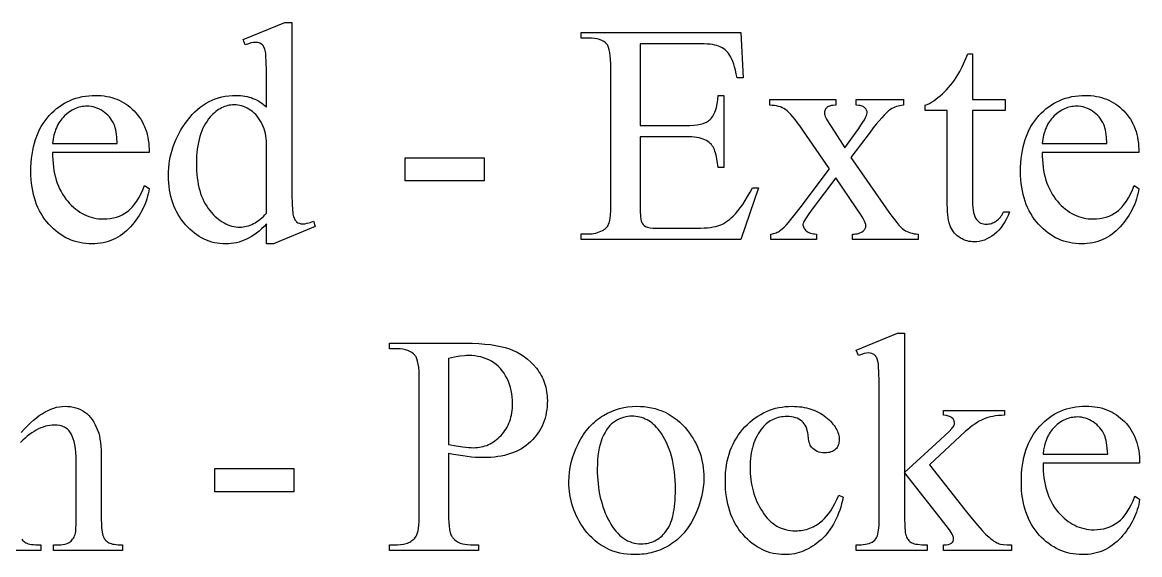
# Model space of a CAD drawing. Extents: x 6 to 600, y -207 to 349.
# Drawn here: x 219.5 to 287, y -207 to -174.9 of the extents above; entities that cross this region are included whole.
import ezdxf

# ---------------------------------------------------------------- set-up
doc = ezdxf.new("R2010")
doc.units = 0
doc.header["$MEASUREMENT"] = 0
doc.layers.add('EXT', color=1, linetype='CONTINUOUS')
doc.layers.add('POCKET_2_5MM', color=3, linetype='CONTINUOUS')

msp = doc.modelspace()

# ---------------------------------------------------------------- linework, layer by layer
at = {"layer": 'EXT'}
for points in [[(234.232, -187.068), (234.078, -187.223), (233.925, -187.368), (233.773, -187.501), (233.621, -187.622), (233.471, -187.732), (233.321, -187.831), (233.172, -187.918), (233.025, -187.994), (232.876, -188.06), (232.724, -188.117), (232.569, -188.166), (232.412, -188.205), (232.251, -188.236), (232.088, -188.258), (231.921, -188.271), (231.752, -188.275), (231.581, -188.271), (231.412, -188.257), (231.246, -188.235), (231.083, -188.203), (230.922, -188.162), (230.765, -188.113), (230.61, -188.054), (230.457, -187.986), (230.308, -187.909), (230.161, -187.823), (230.017, -187.729), (229.875, -187.625), (229.737, -187.512), (229.601, -187.39), (229.468, -187.259), (229.337, -187.118), (229.212, -186.971), (229.095, -186.819), (228.986, -186.661), (228.886, -186.499), (228.793, -186.331), (228.708, -186.158), (228.631, -185.98), (228.563, -185.797), (228.502, -185.608), (228.45, -185.415), (228.406, -185.216), (228.369, -185.012), (228.341, -184.803), (228.321, -184.589), (228.309, -184.37), (228.305, -184.146), (228.309, -183.92), (228.323, -183.696), (228.345, -183.475), (228.376, -183.257), (228.416, -183.041), (228.466, -182.827), (228.524, -182.616), (228.591, -182.407), (228.666, -182.2), (228.751, -181.996), (228.845, -181.795), (228.948, -181.595), (229.059, -181.398), (229.18, -181.204), (229.309, -181.012), (229.448, -180.822), (229.593, -180.64), (229.744, -180.469), (229.899, -180.31), (230.06, -180.163), (230.226, -180.028), (230.397, -179.904), (230.573, -179.792), (230.755, -179.692), (230.941, -179.604), (231.132, -179.527), (231.329, -179.462), (231.531, -179.409), (231.737, -179.368), (231.949, -179.339), (232.166, -179.321), (232.388, -179.315), (232.526, -179.318), (232.661, -179.326), (232.793, -179.34), (232.922, -179.36), (233.048, -179.384), (233.171, -179.415), (233.29, -179.451), (233.407, -179.493), (233.521, -179.54), (233.631, -179.592), (233.739, -179.651), (233.844, -179.714), (233.945, -179.784), (234.044, -179.859), (234.14, -179.939), (234.232, -180.025), (234.232, -178.467), (234.228, -177.813), (234.215, -177.299), (234.193, -176.924), (234.179, -176.788), (234.163, -176.688), (234.124, -176.535), (234.1, -176.469), (234.074, -176.409), (234.046, -176.356), (234.015, -176.309), (233.982, -176.27), (233.946, -176.236), (233.868, -176.184), (233.78, -176.146), (233.684, -176.124), (233.578, -176.116), (233.448, -176.126), (233.299, -176.153), (233.13, -176.199), (232.942, -176.264), (232.822, -175.941), (235.338, -174.909), (235.753, -174.909), (235.753, -184.671), (235.757, -185.341), (235.77, -185.866), (235.792, -186.246), (235.806, -186.382), (235.822, -186.482), (235.862, -186.634), (235.886, -186.7), (235.912, -186.76), (235.941, -186.814), (235.973, -186.862), (236.007, -186.903), (236.044, -186.939), (236.123, -186.995), (236.208, -187.035), (236.3, -187.06), (236.398, -187.068), (236.533, -187.058), (236.689, -187.029), (236.865, -186.98), (237.062, -186.911), (237.164, -187.234), (234.656, -188.275), (234.232, -188.275)], [(256.789, -176.199), (256.789, -181.14), (259.536, -181.14), (259.793, -181.135), (260.027, -181.12), (260.238, -181.095), (260.428, -181.06), (260.596, -181.014), (260.741, -180.959), (260.805, -180.927), (260.864, -180.893), (260.917, -180.857), (260.965, -180.818), (261.023, -180.762), (261.078, -180.702), (261.13, -180.636), (261.178, -180.565), (261.223, -180.49), (261.265, -180.409), (261.303, -180.323), (261.338, -180.232), (261.399, -180.036), (261.446, -179.819), (261.479, -179.582), (261.5, -179.324), (261.841, -179.324), (261.841, -183.675), (261.5, -183.675), (261.435, -183.26), (261.371, -182.926), (261.338, -182.79), (261.306, -182.675), (261.274, -182.579), (261.242, -182.505), (261.197, -182.426), (261.145, -182.352), (261.087, -182.282), (261.023, -182.217), (260.951, -182.155), (260.874, -182.099), (260.789, -182.046), (260.698, -181.998), (260.597, -181.954), (260.483, -181.917), (260.357, -181.885), (260.218, -181.859), (260.067, -181.839), (259.903, -181.825), (259.726, -181.816), (259.536, -181.813), (256.789, -181.813), (256.789, -185.934), (256.794, -186.308), (256.808, -186.601), (256.831, -186.813), (256.846, -186.888), (256.863, -186.943), (256.907, -187.029), (256.964, -187.105), (257.036, -187.171), (257.121, -187.229), (257.172, -187.254), (257.234, -187.275), (257.306, -187.294), (257.388, -187.309), (257.584, -187.328), (257.822, -187.335), (259.942, -187.335), (260.198, -187.333), (260.436, -187.326), (260.655, -187.314), (260.857, -187.298), (261.04, -187.277), (261.205, -187.252), (261.352, -187.222), (261.481, -187.188), (261.601, -187.146), (261.719, -187.096), (261.836, -187.037), (261.952, -186.969), (262.066, -186.892), (262.18, -186.806), (262.292, -186.711), (262.403, -186.607), (262.547, -186.455), (262.691, -186.285), (262.836, -186.097), (262.982, -185.89), (263.128, -185.666), (263.276, -185.423), (263.425, -185.162), (263.574, -184.883), (263.943, -184.883), (262.864, -188.017), (253.231, -188.017), (253.231, -187.676), (253.673, -187.676), (253.783, -187.673), (253.892, -187.663), (253.999, -187.646), (254.104, -187.623), (254.209, -187.593), (254.311, -187.557), (254.413, -187.514), (254.512, -187.464), (254.583, -187.425), (254.648, -187.381), (254.707, -187.333), (254.76, -187.28), (254.807, -187.222), (254.849, -187.16), (254.884, -187.093), (254.913, -187.022), (254.938, -186.938), (254.96, -186.836), (254.978, -186.714), (254.993, -186.572), (255.013, -186.232), (255.019, -185.814), (255.019, -177.693), (255.016, -177.41), (255.004, -177.155), (254.986, -176.929), (254.959, -176.732), (254.926, -176.563), (254.885, -176.422), (254.836, -176.31), (254.809, -176.265), (254.78, -176.227), (254.69, -176.141), (254.586, -176.066), (254.469, -176.002), (254.337, -175.95), (254.192, -175.91), (254.033, -175.881), (253.86, -175.864), (253.673, -175.858), (253.231, -175.858), (253.231, -175.517), (262.864, -175.517), (263.002, -178.255), (262.643, -178.255), (262.594, -178.018), (262.543, -177.8), (262.492, -177.602), (262.439, -177.423), (262.385, -177.263), (262.329, -177.123), (262.272, -177.002), (262.214, -176.9), (262.152, -176.811), (262.083, -176.727), (262.006, -176.648), (261.923, -176.575), (261.832, -176.507), (261.735, -176.445), (261.63, -176.389), (261.518, -176.338), (261.417, -176.305), (261.299, -176.277), (261.163, -176.253), (261.009, -176.234), (260.838, -176.219), (260.649, -176.208), (260.218, -176.199)], [(276.857, -176.799), (276.857, -179.573), (278.83, -179.573), (278.83, -180.219), (276.857, -180.219), (276.857, -185.694), (276.861, -185.891), (276.872, -186.071), (276.891, -186.234), (276.916, -186.381), (276.949, -186.511), (276.99, -186.624), (277.037, -186.721), (277.093, -186.8), (277.153, -186.867), (277.218, -186.925), (277.288, -186.975), (277.361, -187.015), (277.439, -187.046), (277.52, -187.068), (277.606, -187.082), (277.696, -187.086), (277.772, -187.083), (277.847, -187.074), (277.922, -187.06), (277.996, -187.039), (278.069, -187.012), (278.142, -186.98), (278.215, -186.942), (278.286, -186.897), (278.356, -186.847), (278.421, -186.791), (278.482, -186.73), (278.54, -186.663), (278.593, -186.591), (278.642, -186.513), (278.688, -186.429), (278.729, -186.34), (279.088, -186.34), (279.003, -186.558), (278.91, -186.763), (278.809, -186.954), (278.699, -187.131), (278.581, -187.294), (278.454, -187.443), (278.319, -187.578), (278.176, -187.699), (278.028, -187.806), (277.878, -187.899), (277.728, -187.977), (277.577, -188.041), (277.424, -188.091), (277.27, -188.127), (277.115, -188.148), (276.959, -188.156), (276.853, -188.152), (276.748, -188.141), (276.643, -188.122), (276.539, -188.097), (276.436, -188.064), (276.333, -188.023), (276.231, -187.976), (276.129, -187.92), (276.031, -187.859), (275.94, -187.79), (275.855, -187.716), (275.777, -187.635), (275.705, -187.547), (275.64, -187.454), (275.582, -187.354), (275.53, -187.248), (275.485, -187.131), (275.445, -186.999), (275.412, -186.852), (275.385, -186.691), (275.364, -186.515), (275.349, -186.324), (275.339, -186.118), (275.336, -185.897), (275.336, -180.219), (274, -180.219), (274, -179.914), (274.127, -179.859), (274.255, -179.795), (274.383, -179.723), (274.513, -179.641), (274.643, -179.551), (274.773, -179.452), (274.905, -179.344), (275.037, -179.228), (275.168, -179.104), (275.295, -178.974), (275.418, -178.839), (275.538, -178.699), (275.654, -178.552), (275.767, -178.401), (275.876, -178.243), (275.982, -178.08), (276.098, -177.868), (276.235, -177.584), (276.393, -177.228), (276.572, -176.799)], [(221.308, -182.754), (221.311, -182.985), (221.32, -183.211), (221.337, -183.43), (221.362, -183.643), (221.393, -183.85), (221.432, -184.05), (221.478, -184.244), (221.532, -184.431), (221.592, -184.613), (221.66, -184.787), (221.735, -184.956), (221.818, -185.118), (221.908, -185.274), (222.005, -185.423), (222.109, -185.567), (222.221, -185.703), (222.337, -185.833), (222.456, -185.954), (222.578, -186.067), (222.702, -186.171), (222.828, -186.267), (222.957, -186.355), (223.089, -186.434), (223.223, -186.505), (223.36, -186.568), (223.499, -186.622), (223.641, -186.668), (223.785, -186.706), (223.932, -186.735), (224.081, -186.756), (224.233, -186.769), (224.387, -186.773), (224.591, -186.766), (224.788, -186.744), (224.979, -186.709), (225.162, -186.659), (225.339, -186.595), (225.51, -186.516), (225.673, -186.423), (225.83, -186.316), (225.905, -186.257), (225.98, -186.192), (226.124, -186.048), (226.262, -185.883), (226.393, -185.698), (226.518, -185.492), (226.638, -185.266), (226.751, -185.02), (226.857, -184.754), (227.143, -184.938), (227.116, -185.095), (227.083, -185.251), (227.045, -185.404), (227, -185.556), (226.95, -185.706), (226.894, -185.854), (226.833, -186), (226.765, -186.145), (226.692, -186.288), (226.613, -186.429), (226.529, -186.568), (226.438, -186.706), (226.342, -186.841), (226.24, -186.975), (226.132, -187.108), (226.019, -187.238), (225.9, -187.364), (225.779, -187.481), (225.653, -187.591), (225.524, -187.692), (225.391, -187.785), (225.254, -187.87), (225.114, -187.947), (224.97, -188.016), (224.822, -188.077), (224.671, -188.13), (224.516, -188.174), (224.358, -188.211), (224.195, -188.239), (224.029, -188.259), (223.86, -188.271), (223.686, -188.275), (223.498, -188.271), (223.313, -188.257), (223.131, -188.234), (222.953, -188.201), (222.779, -188.16), (222.607, -188.109), (222.439, -188.049), (222.275, -187.979), (222.114, -187.901), (221.956, -187.813), (221.802, -187.715), (221.651, -187.609), (221.504, -187.493), (221.36, -187.368), (221.219, -187.234), (221.082, -187.091), (220.951, -186.94), (220.828, -186.782), (220.714, -186.618), (220.608, -186.448), (220.511, -186.271), (220.422, -186.088), (220.342, -185.898), (220.27, -185.702), (220.206, -185.5), (220.151, -185.291), (220.105, -185.076), (220.067, -184.855), (220.037, -184.627), (220.016, -184.393), (220.003, -184.153), (219.999, -183.906), (220.003, -183.639), (220.016, -183.379), (220.038, -183.127), (220.069, -182.882), (220.108, -182.645), (220.155, -182.415), (220.212, -182.193), (220.277, -181.978), (220.351, -181.771), (220.433, -181.571), (220.524, -181.378), (220.624, -181.193), (220.732, -181.015), (220.85, -180.845), (220.975, -180.683), (221.11, -180.527), (221.251, -180.381), (221.396, -180.243), (221.546, -180.115), (221.701, -179.997), (221.859, -179.888), (222.023, -179.789), (222.19, -179.699), (222.362, -179.618), (222.539, -179.547), (222.72, -179.486), (222.905, -179.434), (223.095, -179.391), (223.289, -179.358), (223.488, -179.334), (223.691, -179.32), (223.898, -179.315), (224.074, -179.319), (224.245, -179.33), (224.413, -179.348), (224.577, -179.374), (224.736, -179.407), (224.892, -179.447), (225.044, -179.494), (225.191, -179.549), (225.335, -179.611), (225.475, -179.681), (225.611, -179.757), (225.743, -179.841), (225.871, -179.933), (225.995, -180.032), (226.115, -180.138), (226.231, -180.251), (226.341, -180.37), (226.445, -180.495), (226.541, -180.624), (226.63, -180.758), (226.712, -180.897), (226.787, -181.041), (226.854, -181.19), (226.915, -181.344), (226.969, -181.503), (227.015, -181.667), (227.054, -181.836), (227.086, -182.01), (227.111, -182.188), (227.129, -182.372), (227.14, -182.56), (227.143, -182.754)], [(281.07, -182.754), (281.073, -182.985), (281.082, -183.211), (281.1, -183.43), (281.124, -183.643), (281.155, -183.85), (281.194, -184.05), (281.24, -184.244), (281.294, -184.431), (281.354, -184.613), (281.422, -184.787), (281.498, -184.956), (281.58, -185.118), (281.67, -185.274), (281.767, -185.423), (281.871, -185.567), (281.983, -185.703), (282.099, -185.833), (282.218, -185.954), (282.34, -186.067), (282.464, -186.171), (282.591, -186.267), (282.72, -186.355), (282.851, -186.434), (282.985, -186.505), (283.122, -186.568), (283.261, -186.622), (283.403, -186.668), (283.547, -186.706), (283.694, -186.735), (283.843, -186.756), (283.995, -186.769), (284.149, -186.773), (284.353, -186.766), (284.55, -186.744), (284.741, -186.709), (284.925, -186.659), (285.102, -186.595), (285.272, -186.516), (285.435, -186.423), (285.592, -186.316), (285.668, -186.257), (285.742, -186.192), (285.886, -186.048), (286.024, -185.883), (286.155, -185.698), (286.281, -185.492), (286.4, -185.266), (286.513, -185.02), (286.62, -184.754), (286.905, -184.938), (286.878, -185.095), (286.846, -185.251), (286.807, -185.404), (286.763, -185.556), (286.712, -185.706), (286.657, -185.854), (286.595, -186), (286.527, -186.145), (286.454, -186.288), (286.375, -186.429), (286.291, -186.568), (286.2, -186.706), (286.104, -186.841), (286.002, -186.975), (285.894, -187.108), (285.781, -187.238), (285.663, -187.364), (285.541, -187.481), (285.415, -187.591), (285.286, -187.692), (285.153, -187.785), (285.016, -187.87), (284.876, -187.947), (284.732, -188.016), (284.585, -188.077), (284.433, -188.13), (284.278, -188.174), (284.12, -188.211), (283.957, -188.239), (283.792, -188.259), (283.622, -188.271), (283.449, -188.275), (283.26, -188.271), (283.075, -188.257), (282.894, -188.234), (282.715, -188.201), (282.541, -188.16), (282.369, -188.109), (282.201, -188.049), (282.037, -187.979), (281.876, -187.901), (281.718, -187.813), (281.564, -187.715), (281.413, -187.609), (281.266, -187.493), (281.122, -187.368), (280.981, -187.234), (280.844, -187.091), (280.713, -186.94), (280.591, -186.782), (280.476, -186.618), (280.371, -186.448), (280.273, -186.271), (280.184, -186.088), (280.104, -185.898), (280.032, -185.702), (279.969, -185.5), (279.914, -185.291), (279.867, -185.076), (279.829, -184.855), (279.799, -184.627), (279.778, -184.393), (279.765, -184.153), (279.761, -183.906), (279.766, -183.639), (279.779, -183.379), (279.8, -183.127), (279.831, -182.882), (279.87, -182.645), (279.917, -182.415), (279.974, -182.193), (280.039, -181.978), (280.113, -181.771), (280.195, -181.571), (280.286, -181.378), (280.386, -181.193), (280.495, -181.015), (280.612, -180.845), (280.738, -180.683), (280.872, -180.527), (281.013, -180.381), (281.159, -180.243), (281.309, -180.115), (281.463, -179.997), (281.622, -179.888), (281.785, -179.789), (281.953, -179.699), (282.125, -179.618), (282.301, -179.547), (282.482, -179.486), (282.667, -179.434), (282.857, -179.391), (283.051, -179.358), (283.25, -179.334), (283.453, -179.32), (283.661, -179.315), (283.836, -179.319), (284.008, -179.33), (284.175, -179.348), (284.339, -179.374), (284.498, -179.407), (284.654, -179.447), (284.806, -179.494), (284.953, -179.549), (285.097, -179.611), (285.237, -179.681), (285.373, -179.757), (285.505, -179.841), (285.633, -179.933), (285.757, -180.032), (285.877, -180.138), (285.993, -180.251), (286.103, -180.37), (286.207, -180.495), (286.303, -180.624), (286.392, -180.758), (286.474, -180.897), (286.549, -181.041), (286.617, -181.19), (286.677, -181.344), (286.731, -181.503), (286.777, -181.667), (286.816, -181.836), (286.848, -182.01), (286.873, -182.188), (286.891, -182.372), (286.902, -182.56), (286.905, -182.754)], [(221.308, -182.219), (225.217, -182.219), (225.187, -181.843), (225.168, -181.678), (225.145, -181.528), (225.119, -181.392), (225.09, -181.272), (225.058, -181.166), (225.023, -181.076), (224.962, -180.95), (224.894, -180.832), (224.818, -180.72), (224.736, -180.615), (224.647, -180.517), (224.55, -180.426), (224.447, -180.342), (224.336, -180.265), (224.222, -180.196), (224.106, -180.136), (223.988, -180.085), (223.87, -180.043), (223.75, -180.011), (223.628, -179.988), (223.506, -179.974), (223.382, -179.97), (223.287, -179.972), (223.193, -179.979), (223.101, -179.991), (223.01, -180.007), (222.92, -180.028), (222.831, -180.053), (222.744, -180.083), (222.657, -180.118), (222.572, -180.158), (222.489, -180.202), (222.325, -180.304), (222.167, -180.425), (222.013, -180.564), (221.94, -180.64), (221.87, -180.72), (221.805, -180.804), (221.743, -180.891), (221.685, -180.981), (221.631, -181.076), (221.581, -181.174), (221.535, -181.275), (221.493, -181.38), (221.455, -181.489), (221.421, -181.602), (221.39, -181.718), (221.341, -181.961)], [(234.232, -186.422), (234.232, -182.071), (234.215, -181.916), (234.191, -181.765), (234.16, -181.617), (234.121, -181.472), (234.077, -181.331), (234.025, -181.193), (233.966, -181.059), (233.9, -180.928), (233.828, -180.803), (233.751, -180.686), (233.668, -180.577), (233.579, -180.476), (233.484, -180.382), (233.384, -180.297), (233.279, -180.219), (233.167, -180.149), (233.054, -180.088), (232.941, -180.034), (232.828, -179.989), (232.717, -179.952), (232.606, -179.924), (232.496, -179.903), (232.387, -179.891), (232.278, -179.887), (232.177, -179.89), (232.078, -179.898), (231.98, -179.912), (231.883, -179.932), (231.788, -179.958), (231.694, -179.989), (231.602, -180.026), (231.51, -180.069), (231.421, -180.117), (231.332, -180.171), (231.245, -180.231), (231.16, -180.296), (231.075, -180.367), (230.992, -180.444), (230.911, -180.527), (230.831, -180.615), (230.729, -180.738), (230.634, -180.868), (230.545, -181.006), (230.464, -181.15), (230.388, -181.301), (230.319, -181.458), (230.257, -181.623), (230.201, -181.795), (230.152, -181.973), (230.11, -182.159), (230.074, -182.351), (230.044, -182.551), (230.021, -182.757), (230.005, -182.97), (229.995, -183.19), (229.992, -183.417), (229.995, -183.647), (230.004, -183.869), (230.02, -184.085), (230.042, -184.294), (230.071, -184.496), (230.106, -184.691), (230.147, -184.88), (230.195, -185.062), (230.248, -185.237), (230.309, -185.405), (230.375, -185.566), (230.448, -185.72), (230.527, -185.868), (230.613, -186.009), (230.705, -186.143), (230.803, -186.27), (230.905, -186.39), (231.009, -186.503), (231.114, -186.607), (231.22, -186.704), (231.328, -186.793), (231.437, -186.874), (231.548, -186.948), (231.66, -187.014), (231.774, -187.072), (231.889, -187.122), (232.005, -187.165), (232.123, -187.199), (232.243, -187.226), (232.364, -187.246), (232.486, -187.257), (232.61, -187.261), (232.714, -187.258), (232.819, -187.248), (232.922, -187.232), (233.026, -187.209), (233.129, -187.179), (233.231, -187.143), (233.333, -187.101), (233.435, -187.052), (233.536, -186.996), (233.637, -186.934), (233.737, -186.865), (233.837, -186.789), (233.936, -186.708), (234.035, -186.619), (234.134, -186.524)], [(264.625, -179.573), (268.598, -179.573), (268.598, -179.914), (268.423, -179.922), (268.346, -179.933), (268.276, -179.947), (268.214, -179.965), (268.158, -179.987), (268.109, -180.013), (268.068, -180.043), (268.032, -180.077), (268.001, -180.113), (267.975, -180.152), (267.954, -180.193), (267.937, -180.237), (267.925, -180.284), (267.918, -180.333), (267.916, -180.384), (267.921, -180.444), (267.936, -180.51), (267.961, -180.584), (267.996, -180.666), (268.042, -180.755), (268.097, -180.851), (268.238, -181.067), (268.543, -181.528), (269.142, -182.486), (269.833, -181.528), (269.989, -181.31), (270.124, -181.113), (270.238, -180.938), (270.331, -180.783), (270.404, -180.65), (270.455, -180.537), (270.486, -180.446), (270.497, -180.375), (270.494, -180.328), (270.487, -180.282), (270.475, -180.239), (270.458, -180.197), (270.436, -180.157), (270.409, -180.119), (270.377, -180.082), (270.34, -180.048), (270.298, -180.017), (270.25, -179.99), (270.195, -179.967), (270.135, -179.948), (270.069, -179.933), (269.996, -179.923), (269.833, -179.914), (269.833, -179.573), (272.691, -179.573), (272.691, -179.914), (272.58, -179.924), (272.472, -179.94), (272.369, -179.962), (272.269, -179.99), (272.173, -180.025), (272.081, -180.065), (271.992, -180.111), (271.907, -180.163), (271.789, -180.253), (271.661, -180.366), (271.522, -180.502), (271.373, -180.661), (271.213, -180.843), (271.043, -181.048), (270.863, -181.276), (270.672, -181.528), (269.52, -183.067), (271.621, -186.091), (271.808, -186.356), (271.981, -186.593), (272.14, -186.802), (272.285, -186.984), (272.417, -187.137), (272.534, -187.263), (272.638, -187.362), (272.728, -187.432), (272.814, -187.485), (272.906, -187.532), (273.004, -187.573), (273.108, -187.608), (273.218, -187.637), (273.334, -187.659), (273.457, -187.675), (273.585, -187.685), (273.585, -188.017), (269.603, -188.017), (269.603, -187.685), (269.704, -187.682), (269.799, -187.674), (269.888, -187.659), (269.971, -187.639), (270.049, -187.613), (270.121, -187.582), (270.187, -187.544), (270.248, -187.501), (270.289, -187.467), (270.325, -187.431), (270.355, -187.393), (270.379, -187.351), (270.398, -187.307), (270.412, -187.261), (270.42, -187.212), (270.423, -187.16), (270.414, -187.097), (270.386, -187.014), (270.34, -186.91), (270.276, -186.787), (270.193, -186.643), (270.091, -186.479), (269.833, -186.091), (268.598, -184.284), (267.243, -186.091), (266.969, -186.467), (266.773, -186.759), (266.704, -186.873), (266.655, -186.965), (266.626, -187.036), (266.616, -187.086), (266.619, -187.141), (266.629, -187.194), (266.645, -187.246), (266.668, -187.297), (266.697, -187.347), (266.733, -187.395), (266.775, -187.442), (266.823, -187.487), (266.878, -187.53), (266.94, -187.567), (267.008, -187.599), (267.083, -187.627), (267.164, -187.649), (267.251, -187.666), (267.345, -187.678), (267.446, -187.685), (267.446, -188.017), (264.689, -188.017), (264.689, -187.685), (264.771, -187.672), (264.85, -187.654), (264.927, -187.631), (265, -187.605), (265.072, -187.574), (265.14, -187.538), (265.207, -187.499), (265.27, -187.455), (265.365, -187.375), (265.475, -187.269), (265.6, -187.138), (265.74, -186.98), (265.895, -186.797), (266.065, -186.587), (266.45, -186.091), (268.22, -183.74), (266.616, -181.417), (266.45, -181.18), (266.294, -180.966), (266.148, -180.775), (266.011, -180.607), (265.884, -180.462), (265.766, -180.341), (265.659, -180.243), (265.56, -180.168), (265.464, -180.108), (265.362, -180.057), (265.254, -180.013), (265.14, -179.978), (265.02, -179.95), (264.894, -179.93), (264.762, -179.918), (264.625, -179.914)], [(281.07, -182.219), (284.979, -182.219), (284.949, -181.843), (284.93, -181.678), (284.907, -181.528), (284.882, -181.392), (284.853, -181.272), (284.821, -181.166), (284.785, -181.076), (284.724, -180.95), (284.656, -180.832), (284.581, -180.72), (284.498, -180.615), (284.409, -180.517), (284.312, -180.426), (284.209, -180.342), (284.098, -180.265), (283.984, -180.196), (283.868, -180.136), (283.75, -180.085), (283.632, -180.043), (283.512, -180.011), (283.391, -179.988), (283.268, -179.974), (283.144, -179.97), (283.049, -179.972), (282.956, -179.979), (282.863, -179.991), (282.772, -180.007), (282.682, -180.028), (282.593, -180.053), (282.506, -180.083), (282.42, -180.118), (282.335, -180.158), (282.251, -180.202), (282.087, -180.304), (281.929, -180.425), (281.775, -180.564), (281.702, -180.64), (281.632, -180.72), (281.567, -180.804), (281.505, -180.891), (281.447, -180.981), (281.393, -181.076), (281.343, -181.174), (281.297, -181.275), (281.255, -181.38), (281.217, -181.489), (281.183, -181.602), (281.152, -181.718), (281.103, -181.961)], [(242.602, -183.085), (247.368, -183.085), (247.368, -184.477), (242.602, -184.477)]]:
    msp.add_lwpolyline(points, close=True, dxfattribs=at)
at = {"layer": 'POCKET_2_5MM'}
for points in [[(245.22, -200.914), (245.22, -204.555), (245.224, -204.836), (245.236, -205.089), (245.257, -205.314), (245.285, -205.511), (245.321, -205.68), (245.366, -205.822), (245.391, -205.882), (245.418, -205.935), (245.447, -205.981), (245.478, -206.021), (245.572, -206.116), (245.676, -206.198), (245.792, -206.268), (245.919, -206.325), (246.057, -206.369), (246.206, -206.401), (246.367, -206.42), (246.539, -206.426), (247.018, -206.426), (247.018, -206.767), (241.662, -206.767), (241.662, -206.426), (242.132, -206.426), (242.323, -206.418), (242.5, -206.394), (242.584, -206.376), (242.663, -206.354), (242.739, -206.327), (242.812, -206.297), (242.881, -206.263), (242.947, -206.225), (243.009, -206.182), (243.067, -206.136), (243.122, -206.085), (243.174, -206.031), (243.222, -205.972), (243.266, -205.91), (243.309, -205.826), (243.347, -205.718), (243.378, -205.585), (243.404, -205.428), (243.424, -205.247), (243.439, -205.041), (243.448, -204.81), (243.45, -204.555), (243.45, -196.48), (243.447, -196.199), (243.435, -195.946), (243.415, -195.72), (243.388, -195.523), (243.353, -195.354), (243.31, -195.213), (243.26, -195.099), (243.232, -195.053), (243.202, -195.014), (243.106, -194.919), (243, -194.836), (242.883, -194.767), (242.754, -194.71), (242.615, -194.665), (242.465, -194.634), (242.304, -194.615), (242.132, -194.608), (241.662, -194.608), (241.662, -194.267), (246.244, -194.267), (246.652, -194.273), (247.038, -194.289), (247.402, -194.316), (247.744, -194.354), (248.063, -194.402), (248.361, -194.462), (248.636, -194.532), (248.889, -194.613), (249.126, -194.707), (249.354, -194.815), (249.572, -194.939), (249.781, -195.077), (249.98, -195.23), (250.17, -195.398), (250.35, -195.581), (250.521, -195.779), (250.601, -195.883), (250.676, -195.989), (250.746, -196.097), (250.811, -196.208), (250.871, -196.322), (250.925, -196.437), (250.975, -196.555), (251.019, -196.676), (251.058, -196.798), (251.091, -196.923), (251.12, -197.051), (251.143, -197.181), (251.161, -197.313), (251.174, -197.448), (251.182, -197.585), (251.185, -197.724), (251.181, -197.913), (251.169, -198.098), (251.149, -198.278), (251.121, -198.453), (251.086, -198.625), (251.043, -198.791), (250.991, -198.954), (250.932, -199.111), (250.865, -199.265), (250.79, -199.414), (250.707, -199.558), (250.617, -199.698), (250.518, -199.833), (250.412, -199.964), (250.297, -200.091), (250.175, -200.213), (250.046, -200.329), (249.91, -200.438), (249.767, -200.539), (249.618, -200.632), (249.463, -200.719), (249.301, -200.797), (249.132, -200.868), (248.957, -200.932), (248.776, -200.988), (248.588, -201.037), (248.393, -201.078), (248.192, -201.112), (247.984, -201.138), (247.77, -201.157), (247.549, -201.168), (247.322, -201.172), (247.092, -201.168), (246.852, -201.156), (246.603, -201.135), (246.345, -201.107), (246.078, -201.071), (245.801, -201.027), (245.515, -200.974)], [(272.755, -193.659), (272.755, -202.066), (274.903, -200.102), (275.209, -199.818), (275.442, -199.591), (275.605, -199.421), (275.659, -199.358), (275.696, -199.31), (275.728, -199.254), (275.751, -199.199), (275.765, -199.144), (275.77, -199.088), (275.767, -199.043), (275.76, -198.999), (275.748, -198.957), (275.732, -198.917), (275.71, -198.878), (275.684, -198.84), (275.618, -198.77), (275.577, -198.739), (275.529, -198.711), (275.476, -198.686), (275.416, -198.666), (275.35, -198.648), (275.278, -198.635), (275.115, -198.618), (275.115, -198.323), (278.784, -198.323), (278.784, -198.618), (278.599, -198.626), (278.422, -198.64), (278.253, -198.659), (278.092, -198.685), (277.938, -198.717), (277.793, -198.755), (277.655, -198.799), (277.526, -198.849), (277.399, -198.907), (277.269, -198.975), (277.135, -199.054), (276.999, -199.144), (276.86, -199.243), (276.718, -199.353), (276.573, -199.474), (276.424, -199.605), (274.258, -201.605), (276.424, -204.343), (276.839, -204.858), (277.18, -205.269), (277.447, -205.577), (277.641, -205.781), (277.855, -205.978), (277.957, -206.063), (278.056, -206.138), (278.151, -206.204), (278.243, -206.26), (278.331, -206.306), (278.415, -206.343), (278.478, -206.365), (278.552, -206.384), (278.731, -206.412), (278.953, -206.43), (279.217, -206.435), (279.217, -206.767), (275.115, -206.767), (275.115, -206.435), (275.276, -206.425), (275.409, -206.404), (275.514, -206.372), (275.555, -206.352), (275.59, -206.329), (275.644, -206.276), (275.683, -206.213), (275.707, -206.14), (275.714, -206.057), (275.709, -206), (275.691, -205.935), (275.663, -205.862), (275.622, -205.781), (275.57, -205.692), (275.507, -205.594), (275.346, -205.375), (272.755, -202.066), (272.755, -204.868), (272.763, -205.243), (272.772, -205.405), (272.784, -205.548), (272.8, -205.674), (272.82, -205.783), (272.844, -205.873), (272.871, -205.947), (272.901, -206.009), (272.934, -206.067), (272.971, -206.12), (273.01, -206.168), (273.052, -206.212), (273.098, -206.251), (273.146, -206.286), (273.198, -206.316), (273.259, -206.342), (273.335, -206.365), (273.427, -206.384), (273.534, -206.401), (273.796, -206.424), (274.12, -206.435), (274.12, -206.767), (269.824, -206.767), (269.824, -206.435), (269.98, -206.433), (270.126, -206.426), (270.263, -206.413), (270.389, -206.396), (270.504, -206.374), (270.61, -206.347), (270.706, -206.315), (270.792, -206.279), (270.883, -206.221), (270.962, -206.15), (271.03, -206.064), (271.087, -205.965), (271.119, -205.882), (271.147, -205.785), (271.171, -205.675), (271.191, -205.55), (271.206, -205.412), (271.216, -205.26), (271.225, -204.914), (271.225, -197.226), (271.221, -196.565), (271.209, -196.045), (271.189, -195.668), (271.176, -195.533), (271.161, -195.433), (271.123, -195.282), (271.075, -195.157), (271.048, -195.104), (271.017, -195.057), (270.984, -195.016), (270.949, -194.982), (270.91, -194.952), (270.869, -194.927), (270.825, -194.906), (270.778, -194.888), (270.675, -194.865), (270.561, -194.857), (270.453, -194.867), (270.319, -194.896), (270.162, -194.945), (269.981, -195.014), (269.824, -194.691), (272.331, -193.659)], [(245.22, -200.388), (245.681, -200.469), (246.087, -200.526), (246.437, -200.561), (246.592, -200.57), (246.732, -200.573), (246.851, -200.57), (246.968, -200.561), (247.082, -200.546), (247.195, -200.526), (247.306, -200.5), (247.414, -200.468), (247.521, -200.431), (247.625, -200.387), (247.728, -200.338), (247.828, -200.283), (247.926, -200.222), (248.022, -200.155), (248.117, -200.083), (248.209, -200.004), (248.299, -199.92), (248.387, -199.83), (248.471, -199.736), (248.55, -199.638), (248.623, -199.537), (248.691, -199.432), (248.754, -199.324), (248.811, -199.212), (248.863, -199.097), (248.909, -198.979), (248.95, -198.857), (248.985, -198.732), (249.015, -198.603), (249.039, -198.471), (249.058, -198.336), (249.072, -198.197), (249.08, -198.054), (249.083, -197.908), (249.078, -197.707), (249.062, -197.51), (249.036, -197.316), (249, -197.126), (248.953, -196.939), (248.896, -196.756), (248.829, -196.577), (248.751, -196.401), (248.664, -196.233), (248.568, -196.075), (248.463, -195.929), (248.35, -195.793), (248.228, -195.668), (248.098, -195.554), (247.958, -195.451), (247.811, -195.36), (247.656, -195.279), (247.496, -195.208), (247.331, -195.149), (247.161, -195.1), (246.985, -195.063), (246.805, -195.036), (246.619, -195.019), (246.428, -195.014), (246.306, -195.017), (246.176, -195.025), (245.891, -195.058), (245.572, -195.112), (245.22, -195.189)], [(256.568, -198.074), (256.805, -198.08), (257.036, -198.097), (257.26, -198.126), (257.479, -198.165), (257.693, -198.217), (257.9, -198.279), (258.101, -198.353), (258.296, -198.439), (258.486, -198.535), (258.67, -198.643), (258.847, -198.763), (259.019, -198.894), (259.185, -199.036), (259.345, -199.19), (259.499, -199.355), (259.647, -199.531), (259.766, -199.688), (259.878, -199.848), (259.982, -200.011), (260.078, -200.176), (260.167, -200.345), (260.248, -200.516), (260.321, -200.69), (260.387, -200.868), (260.445, -201.048), (260.495, -201.23), (260.537, -201.416), (260.572, -201.605), (260.599, -201.797), (260.618, -201.991), (260.629, -202.188), (260.633, -202.389), (260.625, -202.672), (260.599, -202.957), (260.557, -203.243), (260.497, -203.529), (260.421, -203.817), (260.327, -204.105), (260.217, -204.394), (260.089, -204.684), (260.02, -204.827), (259.947, -204.965), (259.871, -205.099), (259.792, -205.229), (259.709, -205.354), (259.624, -205.475), (259.535, -205.591), (259.443, -205.703), (259.348, -205.81), (259.249, -205.913), (259.148, -206.011), (259.043, -206.105), (258.935, -206.194), (258.824, -206.279), (258.709, -206.359), (258.591, -206.435), (258.471, -206.507), (258.35, -206.574), (258.226, -206.636), (258.101, -206.693), (257.974, -206.746), (257.845, -206.795), (257.715, -206.839), (257.583, -206.878), (257.45, -206.912), (257.314, -206.942), (257.177, -206.968), (257.038, -206.988), (256.898, -207.005), (256.756, -207.016), (256.467, -207.025), (256.231, -207.019), (256.002, -207.002), (255.779, -206.972), (255.562, -206.93), (255.351, -206.877), (255.146, -206.811), (254.947, -206.734), (254.754, -206.645), (254.568, -206.544), (254.387, -206.431), (254.213, -206.306), (254.045, -206.17), (253.883, -206.021), (253.727, -205.861), (253.577, -205.689), (253.434, -205.504), (253.319, -205.343), (253.211, -205.179), (253.111, -205.013), (253.018, -204.844), (252.933, -204.673), (252.855, -204.499), (252.785, -204.323), (252.722, -204.145), (252.666, -203.964), (252.618, -203.78), (252.577, -203.594), (252.544, -203.406), (252.518, -203.215), (252.499, -203.022), (252.488, -202.826), (252.484, -202.628), (252.493, -202.338), (252.52, -202.048), (252.565, -201.759), (252.628, -201.47), (252.709, -201.182), (252.808, -200.894), (252.925, -200.606), (253.06, -200.319), (253.134, -200.178), (253.21, -200.041), (253.289, -199.91), (253.371, -199.783), (253.456, -199.66), (253.544, -199.543), (253.634, -199.43), (253.728, -199.321), (253.824, -199.217), (253.923, -199.119), (254.025, -199.024), (254.13, -198.935), (254.237, -198.85), (254.348, -198.769), (254.461, -198.694), (254.577, -198.623), (254.814, -198.494), (255.054, -198.383), (255.298, -198.289), (255.545, -198.212), (255.795, -198.152), (256.05, -198.109), (256.307, -198.083)], [(269.05, -203.559), (269.004, -203.765), (268.954, -203.964), (268.899, -204.158), (268.838, -204.345), (268.773, -204.527), (268.702, -204.702), (268.626, -204.872), (268.545, -205.035), (268.459, -205.193), (268.368, -205.344), (268.271, -205.49), (268.17, -205.629), (268.063, -205.762), (267.952, -205.89), (267.835, -206.011), (267.713, -206.127), (267.588, -206.235), (267.461, -206.337), (267.332, -206.432), (267.202, -206.52), (267.07, -206.601), (266.936, -206.674), (266.801, -206.741), (266.664, -206.801), (266.526, -206.853), (266.386, -206.899), (266.244, -206.938), (266.1, -206.969), (265.955, -206.994), (265.808, -207.011), (265.66, -207.022), (265.51, -207.025), (265.331, -207.021), (265.156, -207.006), (264.983, -206.983), (264.814, -206.95), (264.647, -206.907), (264.483, -206.856), (264.322, -206.794), (264.164, -206.723), (264.009, -206.643), (263.856, -206.554), (263.707, -206.455), (263.56, -206.346), (263.416, -206.228), (263.275, -206.101), (263.138, -205.964), (263.002, -205.818), (262.873, -205.663), (262.752, -205.503), (262.639, -205.335), (262.535, -205.161), (262.438, -204.98), (262.351, -204.793), (262.271, -204.599), (262.2, -204.398), (262.138, -204.191), (262.083, -203.977), (262.038, -203.756), (262, -203.529), (261.971, -203.296), (261.95, -203.055), (261.937, -202.808), (261.933, -202.554), (261.938, -202.308), (261.952, -202.068), (261.975, -201.834), (262.007, -201.606), (262.049, -201.383), (262.1, -201.166), (262.16, -200.955), (262.229, -200.75), (262.308, -200.551), (262.396, -200.357), (262.493, -200.17), (262.599, -199.988), (262.715, -199.812), (262.84, -199.642), (262.974, -199.477), (263.118, -199.319), (263.268, -199.168), (263.421, -199.027), (263.579, -198.896), (263.74, -198.774), (263.904, -198.663), (264.073, -198.561), (264.245, -198.468), (264.421, -198.386), (264.6, -198.313), (264.784, -198.249), (264.971, -198.196), (265.161, -198.152), (265.356, -198.118), (265.554, -198.094), (265.756, -198.079), (265.961, -198.074), (266.115, -198.077), (266.266, -198.085), (266.413, -198.098), (266.556, -198.116), (266.696, -198.139), (266.833, -198.167), (266.966, -198.201), (267.095, -198.239), (267.221, -198.283), (267.344, -198.332), (267.463, -198.386), (267.579, -198.445), (267.692, -198.51), (267.801, -198.579), (267.906, -198.654), (268.008, -198.733), (268.196, -198.899), (268.28, -198.982), (268.359, -199.066), (268.431, -199.15), (268.497, -199.235), (268.556, -199.32), (268.609, -199.405), (268.656, -199.491), (268.697, -199.577), (268.732, -199.664), (268.76, -199.751), (268.782, -199.838), (268.797, -199.926), (268.807, -200.014), (268.81, -200.102), (268.806, -200.188), (268.796, -200.269), (268.778, -200.346), (268.753, -200.419), (268.722, -200.488), (268.683, -200.553), (268.637, -200.613), (268.584, -200.669), (268.525, -200.72), (268.46, -200.764), (268.389, -200.801), (268.313, -200.832), (268.232, -200.856), (268.144, -200.872), (268.051, -200.883), (267.953, -200.886), (267.821, -200.88), (267.697, -200.864), (267.582, -200.837), (267.476, -200.798), (267.377, -200.749), (267.287, -200.689), (267.206, -200.618), (267.132, -200.536), (267.095, -200.482), (267.06, -200.417), (267.03, -200.341), (267.002, -200.255), (266.978, -200.157), (266.957, -200.048), (266.925, -199.798), (266.908, -199.666), (266.882, -199.542), (266.849, -199.427), (266.806, -199.319), (266.755, -199.219), (266.696, -199.128), (266.628, -199.044), (266.551, -198.969), (266.467, -198.904), (266.375, -198.848), (266.274, -198.8), (266.167, -198.761), (266.051, -198.731), (265.927, -198.709), (265.796, -198.696), (265.657, -198.692), (265.543, -198.695), (265.432, -198.703), (265.324, -198.716), (265.219, -198.735), (265.116, -198.759), (265.016, -198.788), (264.919, -198.823), (264.825, -198.863), (264.734, -198.908), (264.645, -198.958), (264.56, -199.014), (264.477, -199.076), (264.397, -199.142), (264.319, -199.214), (264.245, -199.292), (264.173, -199.374), (264.083, -199.489), (263.998, -199.609), (263.919, -199.733), (263.846, -199.862), (263.779, -199.995), (263.718, -200.133), (263.663, -200.276), (263.613, -200.423), (263.569, -200.574), (263.531, -200.73), (263.499, -200.891), (263.473, -201.056), (263.453, -201.226), (263.438, -201.4), (263.429, -201.578), (263.426, -201.762), (263.429, -201.949), (263.438, -202.134), (263.453, -202.316), (263.473, -202.495), (263.499, -202.672), (263.531, -202.846), (263.568, -203.017), (263.612, -203.185), (263.661, -203.35), (263.716, -203.513), (263.777, -203.673), (263.844, -203.83), (263.916, -203.984), (263.995, -204.136), (264.079, -204.284), (264.169, -204.43), (264.263, -204.57), (264.362, -204.702), (264.465, -204.824), (264.572, -204.937), (264.683, -205.04), (264.798, -205.135), (264.918, -205.221), (265.041, -205.298), (265.168, -205.366), (265.3, -205.425), (265.435, -205.474), (265.575, -205.515), (265.718, -205.547), (265.866, -205.569), (266.018, -205.583), (266.173, -205.587), (266.286, -205.585), (266.396, -205.578), (266.506, -205.566), (266.614, -205.549), (266.72, -205.527), (266.825, -205.5), (266.929, -205.469), (267.031, -205.433), (267.131, -205.392), (267.231, -205.346), (267.329, -205.295), (267.425, -205.24), (267.52, -205.18), (267.613, -205.114), (267.796, -204.97), (267.922, -204.853), (268.048, -204.714), (268.172, -204.554), (268.296, -204.373), (268.419, -204.17), (268.541, -203.945), (268.662, -203.698), (268.782, -203.43)], [(281.116, -201.504), (281.119, -201.735), (281.129, -201.961), (281.146, -202.18), (281.17, -202.393), (281.201, -202.6), (281.24, -202.8), (281.286, -202.994), (281.34, -203.181), (281.401, -203.363), (281.469, -203.537), (281.544, -203.706), (281.626, -203.868), (281.716, -204.024), (281.813, -204.173), (281.917, -204.317), (282.029, -204.453), (282.145, -204.583), (282.264, -204.704), (282.386, -204.817), (282.51, -204.921), (282.637, -205.017), (282.766, -205.105), (282.897, -205.184), (283.031, -205.255), (283.168, -205.318), (283.307, -205.372), (283.449, -205.418), (283.593, -205.456), (283.74, -205.485), (283.889, -205.506), (284.041, -205.519), (284.195, -205.523), (284.399, -205.516), (284.597, -205.494), (284.787, -205.459), (284.971, -205.409), (285.148, -205.345), (285.318, -205.266), (285.481, -205.173), (285.638, -205.066), (285.714, -205.007), (285.788, -204.942), (285.932, -204.798), (286.07, -204.633), (286.201, -204.448), (286.327, -204.242), (286.446, -204.016), (286.559, -203.77), (286.666, -203.504), (286.952, -203.688), (286.924, -203.845), (286.892, -204.001), (286.853, -204.154), (286.809, -204.306), (286.759, -204.456), (286.703, -204.604), (286.641, -204.75), (286.574, -204.895), (286.5, -205.038), (286.421, -205.179), (286.337, -205.318), (286.246, -205.456), (286.15, -205.591), (286.048, -205.725), (285.94, -205.858), (285.827, -205.988), (285.709, -206.114), (285.587, -206.231), (285.461, -206.341), (285.332, -206.442), (285.199, -206.535), (285.062, -206.62), (284.922, -206.697), (284.778, -206.766), (284.631, -206.827), (284.479, -206.88), (284.324, -206.924), (284.166, -206.961), (284.004, -206.989), (283.838, -207.009), (283.668, -207.021), (283.495, -207.025), (283.306, -207.021), (283.121, -207.007), (282.94, -206.984), (282.762, -206.951), (282.587, -206.91), (282.415, -206.859), (282.248, -206.799), (282.083, -206.729), (281.922, -206.651), (281.764, -206.563), (281.61, -206.465), (281.459, -206.359), (281.312, -206.243), (281.168, -206.118), (281.028, -205.984), (280.89, -205.841), (280.759, -205.69), (280.637, -205.532), (280.522, -205.368), (280.417, -205.198), (280.319, -205.021), (280.23, -204.838), (280.15, -204.648), (280.078, -204.452), (280.015, -204.25), (279.96, -204.041), (279.913, -203.826), (279.875, -203.605), (279.845, -203.377), (279.824, -203.143), (279.812, -202.903), (279.807, -202.656), (279.812, -202.389), (279.825, -202.129), (279.846, -201.877), (279.877, -201.632), (279.916, -201.395), (279.964, -201.165), (280.02, -200.943), (280.085, -200.728), (280.159, -200.521), (280.241, -200.321), (280.332, -200.128), (280.432, -199.943), (280.541, -199.765), (280.658, -199.595), (280.784, -199.433), (280.918, -199.277), (281.059, -199.131), (281.205, -198.993), (281.355, -198.865), (281.509, -198.747), (281.668, -198.638), (281.831, -198.539), (281.999, -198.449), (282.171, -198.368), (282.347, -198.297), (282.528, -198.236), (282.713, -198.184), (282.903, -198.141), (283.097, -198.108), (283.296, -198.084), (283.499, -198.07), (283.707, -198.065), (283.882, -198.069), (284.054, -198.08), (284.221, -198.098), (284.385, -198.124), (284.544, -198.157), (284.7, -198.197), (284.852, -198.244), (285, -198.299), (285.143, -198.361), (285.283, -198.431), (285.419, -198.507), (285.551, -198.591), (285.679, -198.683), (285.803, -198.782), (285.923, -198.888), (286.039, -199.001), (286.149, -199.12), (286.253, -199.245), (286.349, -199.374), (286.438, -199.508), (286.52, -199.647), (286.595, -199.791), (286.663, -199.94), (286.723, -200.094), (286.777, -200.253), (286.823, -200.417), (286.862, -200.586), (286.894, -200.76), (286.919, -200.938), (286.937, -201.122), (286.948, -201.31), (286.952, -201.504)], [(256.282, -198.674), (256.16, -198.678), (256.038, -198.692), (255.915, -198.714), (255.793, -198.746), (255.67, -198.787), (255.547, -198.837), (255.424, -198.896), (255.301, -198.964), (255.18, -199.043), (255.066, -199.137), (254.957, -199.243), (254.855, -199.364), (254.758, -199.498), (254.667, -199.646), (254.582, -199.807), (254.503, -199.983), (254.432, -200.171), (254.37, -200.373), (254.318, -200.587), (254.275, -200.815), (254.242, -201.055), (254.218, -201.308), (254.204, -201.575), (254.199, -201.854), (254.202, -202.082), (254.21, -202.307), (254.225, -202.527), (254.245, -202.744), (254.27, -202.957), (254.302, -203.165), (254.339, -203.37), (254.382, -203.571), (254.431, -203.768), (254.485, -203.96), (254.545, -204.149), (254.611, -204.334), (254.683, -204.515), (254.76, -204.692), (254.843, -204.865), (254.932, -205.034), (255.025, -205.196), (255.122, -205.347), (255.223, -205.488), (255.327, -205.619), (255.435, -205.739), (255.547, -205.849), (255.662, -205.948), (255.781, -206.037), (255.904, -206.115), (256.03, -206.183), (256.159, -206.24), (256.293, -206.287), (256.43, -206.324), (256.571, -206.35), (256.715, -206.366), (256.863, -206.371), (256.974, -206.368), (257.082, -206.359), (257.187, -206.345), (257.291, -206.325), (257.391, -206.299), (257.49, -206.267), (257.585, -206.23), (257.679, -206.186), (257.77, -206.138), (257.858, -206.083), (257.944, -206.022), (258.028, -205.956), (258.109, -205.884), (258.188, -205.806), (258.264, -205.723), (258.338, -205.633), (258.408, -205.537), (258.474, -205.432), (258.535, -205.32), (258.592, -205.198), (258.644, -205.069), (258.692, -204.931), (258.735, -204.785), (258.774, -204.631), (258.808, -204.468), (258.837, -204.297), (258.862, -204.118), (258.882, -203.931), (258.898, -203.735), (258.91, -203.531), (258.916, -203.319), (258.919, -203.098), (258.915, -202.821), (258.904, -202.551), (258.885, -202.289), (258.858, -202.034), (258.824, -201.786), (258.783, -201.546), (258.733, -201.314), (258.677, -201.089), (258.612, -200.871), (258.541, -200.661), (258.461, -200.459), (258.374, -200.264), (258.28, -200.076), (258.178, -199.896), (258.068, -199.724), (257.951, -199.559), (257.868, -199.451), (257.782, -199.351), (257.693, -199.258), (257.601, -199.171), (257.507, -199.092), (257.409, -199.019), (257.309, -198.954), (257.206, -198.895), (257.101, -198.843), (256.992, -198.798), (256.881, -198.76), (256.767, -198.729), (256.65, -198.705), (256.53, -198.687), (256.408, -198.677)], [(281.116, -200.969), (285.025, -200.969), (284.996, -200.593), (284.976, -200.428), (284.953, -200.278), (284.928, -200.142), (284.899, -200.022), (284.867, -199.916), (284.831, -199.826), (284.77, -199.7), (284.702, -199.582), (284.627, -199.47), (284.544, -199.365), (284.455, -199.267), (284.359, -199.176), (284.255, -199.092), (284.145, -199.015), (284.03, -198.946), (283.914, -198.886), (283.796, -198.835), (283.678, -198.793), (283.558, -198.761), (283.437, -198.738), (283.314, -198.724), (283.19, -198.72), (283.095, -198.722), (283.002, -198.729), (282.909, -198.741), (282.818, -198.757), (282.728, -198.778), (282.639, -198.803), (282.552, -198.833), (282.466, -198.868), (282.381, -198.908), (282.297, -198.952), (282.134, -199.054), (281.975, -199.175), (281.822, -199.314), (281.748, -199.39), (281.678, -199.47), (281.613, -199.554), (281.551, -199.641), (281.493, -199.731), (281.439, -199.826), (281.389, -199.924), (281.343, -200.025), (281.301, -200.13), (281.263, -200.239), (281.229, -200.352), (281.198, -200.468), (281.15, -200.711)], [(231.107, -201.835), (235.873, -201.835), (235.873, -203.227), (231.107, -203.227)]]:
    msp.add_lwpolyline(points, close=True, dxfattribs=at)
for points in [[(219.419, -199.646), (219.603, -199.444), (219.786, -199.255), (219.967, -199.08), (220.148, -198.92), (220.328, -198.773), (220.506, -198.64), (220.684, -198.521), (220.86, -198.417), (221.035, -198.326), (221.209, -198.249), (221.382, -198.186), (221.554, -198.137), (221.725, -198.102), (221.895, -198.081), (222.064, -198.074), (222.234, -198.08), (222.398, -198.096), (222.555, -198.123), (222.707, -198.161), (222.853, -198.209), (222.992, -198.269), (223.126, -198.339), (223.253, -198.42), (223.374, -198.513), (223.489, -198.621), (223.598, -198.742), (223.7, -198.878), (223.796, -199.027), (223.886, -199.19), (223.969, -199.367), (224.046, -199.559), (224.093, -199.706), (224.135, -199.872), (224.169, -200.056), (224.198, -200.259), (224.22, -200.48), (224.236, -200.72), (224.246, -200.978), (224.249, -201.255), (224.249, -204.859), (224.257, -205.228), (224.267, -205.388), (224.281, -205.532), (224.299, -205.66), (224.321, -205.772), (224.348, -205.867), (224.378, -205.947), (224.405, -206.003), (224.436, -206.056), (224.471, -206.105), (224.51, -206.152), (224.553, -206.195), (224.6, -206.235), (224.65, -206.272), (224.705, -206.306), (224.767, -206.337), (224.842, -206.363), (224.928, -206.385), (225.027, -206.403), (225.137, -206.417), (225.259, -206.427), (225.539, -206.435), (225.539, -206.767), (221.363, -206.767), (221.363, -206.435), (221.539, -206.435), (221.68, -206.433), (221.811, -206.424), (221.931, -206.41), (222.04, -206.39), (222.137, -206.365), (222.224, -206.334), (222.299, -206.298), (222.364, -206.256), (222.42, -206.208), (222.472, -206.155), (222.52, -206.097), (222.563, -206.033), (222.602, -205.964), (222.636, -205.89), (222.666, -205.81), (222.691, -205.726), (222.707, -205.62), (222.718, -205.44), (222.725, -205.186), (222.728, -204.859), (222.728, -201.402), (222.723, -201.124), (222.709, -200.866), (222.686, -200.627), (222.653, -200.408), (222.611, -200.208), (222.559, -200.029), (222.498, -199.869), (222.428, -199.729), (222.389, -199.666), (222.347, -199.607), (222.301, -199.552), (222.253, -199.501), (222.201, -199.454), (222.146, -199.412), (222.087, -199.373), (222.026, -199.338), (221.961, -199.308), (221.893, -199.281), (221.822, -199.259), (221.748, -199.241), (221.59, -199.216), (221.419, -199.208), (221.282, -199.213), (221.145, -199.227), (221.008, -199.25), (220.871, -199.283), (220.734, -199.325), (220.597, -199.377), (220.461, -199.438), (220.324, -199.508), (220.188, -199.587), (220.051, -199.676), (219.915, -199.775), (219.778, -199.882), (219.642, -199.999), (219.506, -200.126), (219.37, -200.261)], [(219.446, -206.1), (219.489, -206.151), (219.534, -206.197), (219.583, -206.24), (219.635, -206.278), (219.69, -206.311), (219.754, -206.34), (219.832, -206.365), (219.925, -206.387), (220.032, -206.404), (220.154, -206.418), (220.291, -206.428), (220.607, -206.435), (220.607, -206.767), (216.432, -206.767)]]:
    msp.add_lwpolyline(points, dxfattribs=at)

doc.saveas('drawing.dxf')
